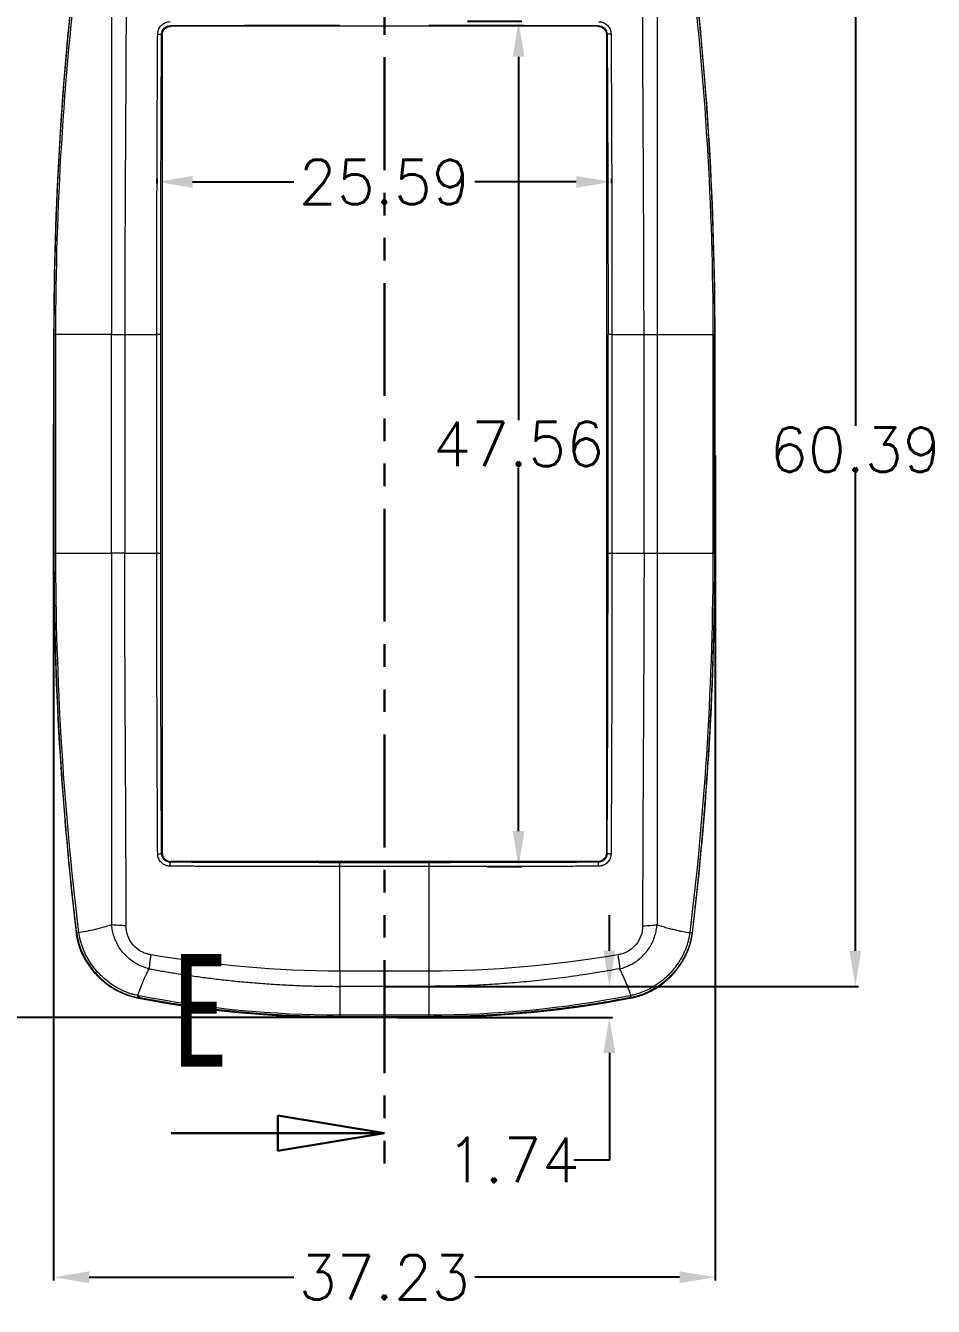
# Model space of a CAD drawing. Header units: inches. Extents: x 1127 to 2406, y 573 to 922.
# Drawn here: x 1576.2 to 1627.3, y 656.9 to 728.9 of the extents above; entities that cross this region are included whole.
import ezdxf

# ---------------------------------------------------------------- set-up
doc = ezdxf.new("R2010")
doc.units = ezdxf.units.IN
doc.linetypes.add('PHANTOM', pattern=[12.7, 6.35, -1.27, 1.27, -1.27, 1.27, -1.27])
doc.styles.add('SLDTEXTSTYLE0', font='TXT', dxfattribs={"width": 0.75})
doc.styles.get("Standard").update_dxf_attribs({"font": 'txt', "bigfont": 'gbcbig.shx'})
doc.dimstyles.new('2.5', dxfattribs={"dimtxt": 2.5, "dimasz": 2, "dimexe": 0.18, "dimexo": 0.0625, "dimgap": 0.09, "dimtad": 0, "dimtih": 1, "dimtoh": 1, "dimzin": 0, "dimdsep": 46, "dimtxsty": 'Standard', "dimcen": 2, "dimadec": 0, "dimazin": 0, "dimtfac": 1, "dimtofl": 0, "dimtmove": 0, "dimatfit": 3, "dimfxl": 1, "dimtolj": 1, "dimtzin": 0, "dimarcsym": 0})

# ---------------------------------------------------------------- blocks, each defined once
blk = doc.blocks.new('_CLOSED')
at = {"color": 0, "linetype": 'ByBlock', "lineweight": -2}
for p, q in [((-1, 0.166667), (0, 0)), ((-1, 0.166667), (-1, -0.166667)), ((0, 0), (-1, -0.166667)), ((0, 0), (-1, 0))]:
    blk.add_line(p, q, dxfattribs=at)
blk = doc.blocks.new('*D128')
at = {"color": 0, "lineweight": -2}
for p, q in [((1577.828, 706.472), (1577.828, 658.334)), ((1615.053, 704.743), (1615.053, 658.334)), ((1579.828, 658.514), (1591.35, 658.514)), ((1613.053, 658.514), (1601.53, 658.514))]:
    blk.add_line(p, q, dxfattribs=at)
at = {"color": 0}
for points in [[(1579.828, 658.847), (1579.828, 658.18), (1577.828, 658.514)], [(1613.053, 658.847), (1613.053, 658.18), (1615.053, 658.514)]]:
    blk.add_solid(points, dxfattribs=at)
at = {"layer": 'Defpoints', "color": 0}
for p in [(1577.828, 706.534), (1615.053, 704.805), (1615.053, 658.514)]:
    blk.add_point(p, dxfattribs=at)
at = {"color": 0, "insert": (1596.44, 658.514), "char_height": 2.5, "attachment_point": 5}
blk.add_mtext('\\A1;37.23', dxfattribs=at)
blk = doc.blocks.new('*D134')
at = {"color": 0, "lineweight": -2}
for p, q in [((1583.645, 720.066), (1583.645, 720.321)), ((1585.645, 720.141), (1591.35, 720.141)), ((1607.236, 720.141), (1601.53, 720.141)), ((1609.236, 720.066), (1609.236, 720.321))]:
    blk.add_line(p, q, dxfattribs=at)
at = {"color": 0}
for points in [[(1585.645, 720.475), (1585.645, 719.808), (1583.645, 720.141)], [(1607.236, 720.475), (1607.236, 719.808), (1609.236, 720.141)]]:
    blk.add_solid(points, dxfattribs=at)
at = {"layer": 'Defpoints', "color": 0}
for p in [(1583.645, 720.003), (1609.236, 720.141), (1609.236, 720.003)]:
    blk.add_point(p, dxfattribs=at)
at = {"color": 0, "insert": (1596.44, 720.141), "char_height": 2.5, "attachment_point": 5}
blk.add_mtext('\\A1;25.59', dxfattribs=at)
blk = doc.blocks.new('*D135')
at = {"color": 0, "lineweight": -2}
for p, q in [((1601.115, 729.18), (1604.173, 729.18)), ((1603.993, 727.18), (1603.993, 706.739)), ((1603.993, 683.618), (1603.993, 704.059)), ((1602.22, 681.618), (1604.173, 681.618))]:
    blk.add_line(p, q, dxfattribs=at)
at = {"color": 0}
for points in [[(1603.659, 727.18), (1604.326, 727.18), (1603.993, 729.18)], [(1603.659, 683.618), (1604.326, 683.618), (1603.993, 681.618)]]:
    blk.add_solid(points, dxfattribs=at)
at = {"layer": 'Defpoints', "color": 0}
for p in [(1601.052, 729.18), (1603.993, 729.18), (1602.158, 681.618)]:
    blk.add_point(p, dxfattribs=at)
at = {"color": 0, "insert": (1603.993, 705.399), "char_height": 2.5, "attachment_point": 5}
blk.add_mtext('\\A1;47.56', dxfattribs=at)
blk = doc.blocks.new('*D137')
at = {"color": 0, "lineweight": -2}
for p, q in [((1596.503, 735.265), (1623.127, 735.265)), ((1622.947, 733.265), (1622.947, 706.411)), ((1622.947, 676.878), (1622.947, 703.731)), ((1596.503, 674.878), (1623.127, 674.878))]:
    blk.add_line(p, q, dxfattribs=at)
at = {"color": 0}
for points in [[(1622.614, 733.265), (1623.28, 733.265), (1622.947, 735.265)], [(1622.614, 676.878), (1623.28, 676.878), (1622.947, 674.878)]]:
    blk.add_solid(points, dxfattribs=at)
at = {"layer": 'Defpoints', "color": 0}
for p in [(1596.44, 735.265), (1596.44, 674.878), (1622.947, 674.878)]:
    blk.add_point(p, dxfattribs=at)
at = {"color": 0, "insert": (1622.947, 705.071), "char_height": 2.5, "attachment_point": 5}
blk.add_mtext('\\A1;60.39', dxfattribs=at)
blk = doc.blocks.new('*D138')
at = {"color": 0, "lineweight": -2}
for p, q in [((1609.103, 676.878), (1609.103, 678.878)), ((1596.565, 674.878), (1609.283, 674.878)), ((1597.167, 673.135), (1609.283, 673.135)), ((1609.103, 671.135), (1609.103, 665.108)), ((1609.103, 665.108), (1607.103, 665.108))]:
    blk.add_line(p, q, dxfattribs=at)
at = {"color": 0}
for points in [[(1608.769, 676.878), (1609.436, 676.878), (1609.103, 674.878)], [(1608.769, 671.135), (1609.436, 671.135), (1609.103, 673.135)]]:
    blk.add_solid(points, dxfattribs=at)
at = {"layer": 'Defpoints', "color": 0}
for p in [(1596.503, 674.878), (1597.105, 673.135), (1609.103, 673.135)]:
    blk.add_point(p, dxfattribs=at)
at = {"color": 0, "insert": (1603.679, 665.108), "char_height": 2.5, "attachment_point": 5}
blk.add_mtext('\\A1;1.74', dxfattribs=at)
blk = doc.blocks.new('*D139')
at = {"color": 0, "lineweight": -2}
for p, q in [((1596.378, 744.04), (1561.952, 744.04)), ((1562.132, 742.04), (1562.132, 709.928)), ((1562.132, 675.135), (1562.132, 707.248)), ((1596.378, 673.135), (1561.952, 673.135))]:
    blk.add_line(p, q, dxfattribs=at)
at = {"color": 0}
for points in [[(1561.798, 742.04), (1562.465, 742.04), (1562.132, 744.04)], [(1561.798, 675.135), (1562.465, 675.135), (1562.132, 673.135)]]:
    blk.add_solid(points, dxfattribs=at)
at = {"layer": 'Defpoints', "color": 0}
for p in [(1562.132, 744.04), (1596.44, 744.04), (1596.44, 673.135)]:
    blk.add_point(p, dxfattribs=at)
at = {"color": 0, "insert": (1562.132, 708.588), "char_height": 2.5, "attachment_point": 5}
blk.add_mtext('\\A1;70.90', dxfattribs=at)

msp = doc.modelspace()

# ---------------------------------------------------------------- linework, layer by layer
at = {"color": 1, "linetype": 'PHANTOM', "lineweight": 30}
msp.add_line((1596.44, 752.55), (1596.44, 664.621), dxfattribs=at)
at = {"color": 7, "linetype": 'Continuous', "lineweight": 15}
for p, q in [((1584.44, 728.897), (1584.402, 728.935)), ((1608.441, 728.897), (1584.44, 728.897)), ((1608.441, 728.897), (1608.479, 728.935)), ((1583.94, 728.398), (1583.902, 728.436)), ((1583.94, 728.398), (1583.94, 682.399)), ((1608.979, 728.436), (1608.94, 728.398)), ((1608.94, 728.398), (1608.94, 682.399)), ((1577.828, 711.548), (1577.828, 699.248)), ((1577.828, 711.548), (1577.863, 711.548)), ((1577.863, 699.248), (1577.863, 711.548)), ((1577.951, 699.248), (1577.951, 711.548)), ((1581.078, 699.248), (1581.078, 711.548)), ((1581.827, 711.548), (1581.827, 699.248)), ((1583.632, 699.248), (1583.632, 711.548)), ((1583.852, 699.248), (1583.852, 711.548)), ((1609.029, 699.248), (1609.029, 711.548)), ((1609.249, 711.548), (1609.249, 699.248)), ((1611.054, 699.248), (1611.054, 711.548)), ((1611.803, 711.548), (1611.803, 699.248)), ((1614.93, 711.548), (1614.93, 699.248)), ((1615.018, 699.248), (1615.018, 711.548)), ((1615.018, 711.548), (1615.053, 711.548)), ((1615.053, 699.248), (1615.053, 711.548)), ((1577.863, 699.248), (1577.828, 699.248)), ((1611.054, 699.248), (1611.803, 699.248)), ((1611.803, 699.248), (1614.93, 699.248)), ((1615.053, 699.248), (1615.018, 699.248)), ((1583.94, 682.399), (1583.902, 682.361)), ((1584.44, 681.9), (1584.402, 681.862)), ((1608.441, 681.9), (1584.44, 681.9)), ((1598.94, 681.838), (1593.94, 681.838)), ((1608.479, 681.862), (1608.441, 681.9)), ((1608.94, 682.399), (1608.979, 682.361)), ((1598.94, 681.615), (1593.94, 681.615)), ((1598.94, 675.735), (1593.94, 675.735)), ((1598.942, 674.878), (1593.939, 674.878)), ((1598.941, 673.255), (1593.94, 673.255)), ((1593.94, 673.172), (1593.94, 673.135)), ((1593.94, 673.135), (1598.94, 673.135)), ((1598.94, 673.172), (1593.94, 673.172)), ((1598.94, 673.172), (1598.94, 673.135))]:
    msp.add_line(p, q, dxfattribs=at)
at = {"color": 7, "linetype": 'Continuous', "lineweight": 30}
msp.add_line((1584.44, 666.621), (1596.44, 666.621), dxfattribs=at)
at = {"color": 7, "linetype": 'Continuous', "lineweight": 15, "flags": 128}
for points in [[(1593.94, 675.735), (1593.94, 676.468), (1593.94, 677.202), (1593.94, 677.936), (1593.94, 678.671), (1593.94, 679.406), (1593.94, 680.142), (1593.94, 680.878), (1593.94, 681.615)], [(1598.94, 681.615), (1598.94, 680.878), (1598.94, 680.142), (1598.94, 679.406), (1598.94, 678.671), (1598.94, 677.936), (1598.94, 677.202), (1598.94, 676.468), (1598.94, 675.735)]]:
    msp.add_lwpolyline(points, dxfattribs=at)
at = {"color": 7, "linetype": 'Continuous', "lineweight": 15}
for centre, start, end in [((1583.734, 682.92), 264.89276, 286.75718), ((1609.147, 682.92), 253.24282, 275.10723)]:
    msp.add_arc(centre, 0.584, start, end, dxfattribs=at)
for points in [[(1579.109, 732.992), (1578.256, 725.878), (1577.828, 718.713), (1577.828, 711.548)], [(1615.053, 711.548), (1615.053, 718.713), (1614.625, 725.878), (1613.772, 732.992)], [(1584.402, 728.935), (1587.572, 728.95), (1590.756, 728.958), (1593.94, 728.958)], [(1598.94, 728.958), (1602.125, 728.958), (1605.309, 728.95), (1608.479, 728.935)], [(1583.852, 711.548), (1583.852, 717.189), (1583.869, 722.831), (1583.902, 728.436)], [(1608.979, 728.436), (1609.012, 722.831), (1609.029, 717.189), (1609.029, 711.548)], [(1577.863, 711.548), (1577.867, 711.548), (1577.899, 711.548), (1577.951, 711.548)], [(1581.078, 711.548), (1579.88, 711.548), (1578.822, 711.548), (1577.951, 711.548)], [(1581.827, 711.548), (1582.428, 711.548), (1583.03, 711.548), (1583.632, 711.548)], [(1609.249, 711.548), (1609.851, 711.548), (1610.453, 711.548), (1611.054, 711.548)], [(1611.803, 711.548), (1613.004, 711.548), (1614.058, 711.548), (1614.93, 711.548)], [(1614.93, 711.548), (1614.982, 711.548), (1615.014, 711.548), (1615.018, 711.548)], [(1577.828, 699.248), (1577.828, 692.112), (1578.252, 684.976), (1579.098, 677.891)], [(1577.951, 699.248), (1577.899, 699.248), (1577.867, 699.248), (1577.863, 699.248)], [(1577.951, 699.248), (1578.822, 699.248), (1579.88, 699.248), (1581.078, 699.248)], [(1581.827, 699.248), (1582.428, 699.248), (1583.03, 699.248), (1583.632, 699.248)], [(1583.902, 682.361), (1583.869, 687.966), (1583.852, 693.607), (1583.852, 699.248)], [(1609.249, 699.248), (1609.851, 699.248), (1610.453, 699.248), (1611.054, 699.248)], [(1613.783, 677.891), (1614.629, 684.976), (1615.053, 692.112), (1615.053, 699.248)], [(1614.93, 699.248), (1614.983, 699.248), (1615.014, 699.248), (1615.018, 699.248)], [(1593.94, 681.838), (1590.756, 681.838), (1587.572, 681.846), (1584.402, 681.862)], [(1608.479, 681.862), (1605.309, 681.846), (1602.125, 681.838), (1598.94, 681.838)], [(1579.125, 677.898), (1579.126, 677.89), (1579.126, 677.883), (1579.127, 677.876)], [(1579.248, 677.895), (1579.178, 677.885), (1579.133, 677.877), (1579.127, 677.876)], [(1579.248, 677.895), (1579.248, 677.901), (1579.247, 677.906), (1579.246, 677.911)], [(1579.409, 677.92), (1579.355, 677.911), (1579.302, 677.903), (1579.248, 677.895)], [(1613.472, 677.92), (1613.526, 677.913), (1613.58, 677.905), (1613.633, 677.898)], [(1613.635, 677.911), (1613.634, 677.906), (1613.634, 677.902), (1613.633, 677.898)], [(1613.754, 677.879), (1613.748, 677.881), (1613.704, 677.888), (1613.633, 677.898)], [(1613.635, 677.911), (1613.706, 677.902), (1613.751, 677.898), (1613.756, 677.898)], [(1613.756, 677.898), (1613.756, 677.891), (1613.755, 677.885), (1613.754, 677.879)], [(1593.94, 675.735), (1590.372, 675.738), (1586.804, 676.057), (1583.296, 676.657)], [(1609.581, 676.657), (1606.075, 676.056), (1602.508, 675.738), (1598.94, 675.735)], [(1593.94, 675.735), (1593.94, 675.41), (1593.94, 675.103), (1593.939, 674.878)], [(1593.939, 674.878), (1593.94, 674.28), (1593.94, 673.737), (1593.94, 673.255)], [(1598.942, 674.878), (1598.941, 674.28), (1598.941, 673.737), (1598.941, 673.255)], [(1582.514, 674.231), (1586.276, 673.503), (1590.108, 673.135), (1593.94, 673.135)], [(1582.564, 674.362), (1582.554, 674.299), (1582.549, 674.259), (1582.55, 674.254)], [(1582.55, 674.254), (1582.57, 674.25), (1582.59, 674.246), (1582.61, 674.243)], [(1582.624, 674.351), (1582.604, 674.355), (1582.584, 674.358), (1582.564, 674.362)], [(1582.624, 674.351), (1582.614, 674.288), (1582.609, 674.249), (1582.611, 674.243)], [(1593.94, 673.255), (1590.144, 673.255), (1586.347, 673.621), (1582.624, 674.351)], [(1598.94, 673.135), (1602.773, 673.135), (1606.605, 673.503), (1610.367, 674.231)], [(1610.262, 674.352), (1606.537, 673.621), (1602.739, 673.255), (1598.941, 673.255)], [(1610.262, 674.352), (1610.28, 674.356), (1610.299, 674.359), (1610.317, 674.362)], [(1610.262, 674.352), (1610.27, 674.289), (1610.273, 674.249), (1610.271, 674.243)], [(1610.331, 674.254), (1610.311, 674.25), (1610.291, 674.246), (1610.271, 674.243)], [(1610.331, 674.254), (1610.333, 674.259), (1610.327, 674.299), (1610.317, 674.362)], [(1593.94, 673.255), (1593.94, 673.206), (1593.94, 673.177), (1593.94, 673.172)], [(1598.941, 673.255), (1598.941, 673.207), (1598.941, 673.177), (1598.94, 673.172)]]:
    msp.add_open_spline(points, degree=3, dxfattribs=at)
for points, knots in [([(1577.951, 711.548), (1577.951, 715.128), (1578.061, 718.707), (1578.497, 725.851), (1578.823, 729.415), (1579.256, 732.967)], [0, 0, 0, 0, 0.5, 0.5, 1, 1, 1, 1]), ([(1613.625, 732.967), (1614.058, 729.415), (1614.384, 725.851), (1614.82, 718.707), (1614.93, 715.128), (1614.93, 711.548)], [0, 0, 0, 0, 0.5, 0.5, 1, 1, 1, 1]), ([(1581.092, 729.495), (1581.091, 726.52), (1581.088, 723.534), (1581.082, 717.549), (1581.078, 714.549), (1581.078, 711.548)], [0, 0, 0, 0, 0.5, 0.5, 1, 1, 1, 1]), ([(1581.902, 729.536), (1581.901, 729.158), (1581.899, 728.36), (1581.893, 727.101), (1581.887, 725.713), (1581.876, 723.845), (1581.863, 721.42), (1581.847, 718.605), (1581.836, 715.919), (1581.829, 713.608), (1581.827, 712.193), (1581.827, 711.548)], [0, 0, 0, 0, 0.063321, 0.1336, 0.210839, 0.295374, 0.44554, 0.615482, 0.764538, 0.892711, 1, 1, 1, 1]), ([(1611.054, 711.548), (1611.054, 711.964), (1611.053, 712.852), (1611.05, 714.267), (1611.045, 715.849), (1611.038, 717.598), (1611.029, 719.513), (1611.017, 721.737), (1611.004, 724.064), (1610.992, 726.287), (1610.984, 728.061), (1610.98, 729.094), (1610.979, 729.536)], [0, 0, 0, 0, 0.069208, 0.147693, 0.235458, 0.332509, 0.438844, 0.554462, 0.703175, 0.827006, 0.925946, 1, 1, 1, 1]), ([(1611.789, 729.495), (1611.789, 729.085), (1611.789, 728.239), (1611.79, 726.929), (1611.791, 725.538), (1611.793, 724.068), (1611.794, 722.517), (1611.796, 720.885), (1611.797, 719.173), (1611.799, 717.381), (1611.801, 715.508), (1611.802, 713.555), (1611.802, 712.226), (1611.803, 711.548)], [0, 0, 0, 0, 0.068832, 0.142084, 0.219754, 0.301839, 0.388338, 0.479248, 0.57457, 0.674304, 0.778451, 0.887015, 1, 1, 1, 1]), ([(1583.682, 728.458), (1583.683, 728.481), (1583.684, 728.528), (1583.695, 728.596), (1583.713, 728.663), (1583.745, 728.75), (1583.801, 728.852), (1583.89, 728.958), (1583.997, 729.045), (1584.118, 729.108), (1584.248, 729.15), (1584.338, 729.155), (1584.383, 729.158)], [0, 0, 0, 0, 0.0637507, 0.1268946, 0.1900743, 0.2539312, 0.3794906, 0.505061, 0.6293232, 0.7537527, 0.8768791, 1, 1, 1, 1]), ([(1583.902, 728.436), (1583.903, 728.566), (1583.957, 728.695), (1584.143, 728.88), (1584.272, 728.934), (1584.402, 728.935)], [0, 0, 0, 0, 0.5, 0.5, 1, 1, 1, 1]), ([(1583.94, 728.398), (1583.941, 728.422), (1583.943, 728.471), (1583.957, 728.541), (1583.993, 728.641), (1584.064, 728.734), (1584.154, 728.812), (1584.235, 728.86), (1584.331, 728.892), (1584.403, 728.895), (1584.44, 728.897)], [0, 0, 0, 0, 0.09475, 0.184737, 0.271795, 0.499658, 0.617645, 0.728423, 0.858365, 1, 1, 1, 1]), ([(1608.441, 728.897), (1608.466, 728.896), (1608.514, 728.894), (1608.584, 728.88), (1608.685, 728.844), (1608.777, 728.774), (1608.856, 728.684), (1608.904, 728.602), (1608.935, 728.506), (1608.939, 728.435), (1608.94, 728.398)], [0, 0, 0, 0, 0.0947501, 0.1847365, 0.2717947, 0.4996577, 0.6176453, 0.7284228, 0.858365, 1, 1, 1, 1]), ([(1608.479, 728.935), (1608.609, 728.934), (1608.738, 728.88), (1608.923, 728.695), (1608.978, 728.566), (1608.979, 728.436)], [0, 0, 0, 0, 0.5, 0.5, 1, 1, 1, 1]), ([(1608.498, 729.158), (1608.521, 729.157), (1608.567, 729.155), (1608.635, 729.145), (1608.701, 729.128), (1608.787, 729.096), (1608.889, 729.042), (1608.995, 728.954), (1609.083, 728.848), (1609.148, 728.727), (1609.191, 728.595), (1609.196, 728.504), (1609.199, 728.458)], [0, 0, 0, 0, 0.063016, 0.125461, 0.187954, 0.25111, 0.3758, 0.500422, 0.624995, 0.749774, 0.875016, 1, 1, 1, 1]), ([(1583.632, 711.548), (1583.632, 711.951), (1583.632, 712.758), (1583.633, 713.967), (1583.634, 715.176), (1583.636, 716.386), (1583.638, 717.595), (1583.641, 718.804), (1583.645, 720.012), (1583.648, 721.221), (1583.653, 722.429), (1583.658, 723.636), (1583.663, 724.843), (1583.669, 726.049), (1583.675, 727.254), (1583.68, 728.057), (1583.682, 728.458)], [0, 0, 0, 0, 0.071358, 0.142727, 0.214106, 0.285496, 0.356897, 0.428309, 0.499732, 0.571166, 0.64261, 0.714066, 0.785533, 0.857011, 0.9285, 1, 1, 1, 1]), ([(1583.682, 728.458), (1583.73, 728.459), (1583.79, 728.457), (1583.876, 728.448), (1583.9, 728.441), (1583.902, 728.436)], [0, 0, 0, 0, 0.5, 0.5, 1, 1, 1, 1]), ([(1609.199, 728.458), (1609.151, 728.459), (1609.092, 728.457), (1609.005, 728.448), (1608.981, 728.441), (1608.979, 728.436)], [0, 0, 0, 0, 0.5, 0.5, 1, 1, 1, 1]), ([(1609.199, 728.458), (1609.201, 728.057), (1609.206, 727.254), (1609.212, 726.048), (1609.218, 724.842), (1609.223, 723.635), (1609.228, 722.427), (1609.233, 721.219), (1609.236, 720.01), (1609.24, 718.801), (1609.243, 717.592), (1609.245, 716.383), (1609.247, 715.174), (1609.248, 713.965), (1609.249, 712.757), (1609.249, 711.951), (1609.249, 711.548)], [0, 0, 0, 0, 0.071506, 0.143009, 0.214507, 0.285997, 0.357479, 0.428948, 0.500403, 0.571842, 0.643262, 0.714661, 0.786036, 0.857386, 0.928708, 1, 1, 1, 1]), ([(1577.863, 711.548), (1577.863, 711.898), (1577.864, 712.618), (1577.874, 713.726), (1577.892, 714.891), (1577.918, 716.113), (1577.955, 717.392), (1577.997, 718.58), (1578.04, 719.593), (1578.08, 720.451), (1578.124, 721.313), (1578.178, 722.272), (1578.243, 723.316), (1578.316, 724.398), (1578.394, 725.428), (1578.444, 726.09), (1578.471, 726.395), (1578.471, 726.404)], [0, 0, 0, 0, 0.070626, 0.14511, 0.223452, 0.305653, 0.391712, 0.481631, 0.545469, 0.596162, 0.654938, 0.719514, 0.78989, 0.866066, 0.938254, 0.998271, 1, 1, 1, 1]), ([(1614.409, 726.404), (1614.414, 726.345), (1614.44, 726.039), (1614.489, 725.416), (1614.555, 724.527), (1614.62, 723.582), (1614.678, 722.674), (1614.728, 721.831), (1614.77, 721.054), (1614.806, 720.342), (1614.843, 719.556), (1614.883, 718.596), (1614.935, 717.142), (1614.982, 715.367), (1615.013, 713.403), (1615.017, 712.148), (1615.018, 711.548)], [0, 0, 0, 0, 0.011856, 0.061925, 0.126062, 0.191733, 0.252955, 0.30973, 0.362056, 0.409934, 0.453364, 0.520872, 0.603682, 0.746907, 0.879013, 1, 1, 1, 1]), ([(1581.078, 711.548), (1581.184, 711.548), (1581.303, 711.548), (1581.558, 711.548), (1581.692, 711.548), (1581.827, 711.548)], [0, 0, 0, 0, 0.5, 0.5, 1, 1, 1, 1]), ([(1583.852, 711.548), (1583.85, 711.548), (1583.824, 711.548), (1583.742, 711.548), (1583.686, 711.548), (1583.632, 711.548)], [0, 0, 0, 0, 0.5, 0.5, 1, 1, 1, 1]), ([(1609.249, 711.548), (1609.195, 711.548), (1609.139, 711.548), (1609.057, 711.548), (1609.031, 711.548), (1609.029, 711.548)], [0, 0, 0, 0, 0.5, 0.5, 1, 1, 1, 1]), ([(1611.054, 711.548), (1611.189, 711.548), (1611.323, 711.548), (1611.578, 711.548), (1611.697, 711.548), (1611.803, 711.548)], [0, 0, 0, 0, 0.5, 0.5, 1, 1, 1, 1]), ([(1578.464, 684.488), (1578.46, 684.534), (1578.436, 684.825), (1578.388, 685.433), (1578.322, 686.322), (1578.257, 687.267), (1578.199, 688.175), (1578.15, 689.017), (1578.108, 689.793), (1578.072, 690.502), (1578.036, 691.285), (1577.996, 692.24), (1577.945, 693.687), (1577.899, 695.452), (1577.868, 697.405), (1577.864, 698.652), (1577.863, 699.248)], [0, 0, 0, 0, 0.0092057, 0.0593561, 0.1238971, 0.1900399, 0.2516556, 0.3087443, 0.3613059, 0.4093405, 0.4528481, 0.5204577, 0.6034018, 0.7468062, 0.8790054, 1, 1, 1, 1]), ([(1579.246, 677.911), (1578.817, 681.45), (1578.492, 685.001), (1578.06, 692.117), (1577.951, 695.683), (1577.951, 699.248)], [0, 0, 0, 0, 0.5, 0.5, 1, 1, 1, 1]), ([(1581.078, 699.248), (1581.078, 695.749), (1581.083, 692.251), (1581.09, 685.276), (1581.093, 681.799), (1581.092, 678.34)], [0, 0, 0, 0, 0.5, 0.5, 1, 1, 1, 1]), ([(1581.827, 699.248), (1581.692, 699.248), (1581.558, 699.248), (1581.303, 699.248), (1581.184, 699.248), (1581.078, 699.248)], [0, 0, 0, 0, 0.5, 0.5, 1, 1, 1, 1]), ([(1581.906, 678.288), (1581.906, 678.639), (1581.906, 679.373), (1581.904, 680.524), (1581.901, 681.774), (1581.895, 683.344), (1581.882, 685.873), (1581.865, 688.932), (1581.848, 692.165), (1581.836, 694.795), (1581.829, 697.123), (1581.828, 698.574), (1581.827, 699.248)], [0, 0, 0, 0, 0.050515, 0.105722, 0.165621, 0.230212, 0.331105, 0.528261, 0.667885, 0.793047, 0.903751, 1, 1, 1, 1]), ([(1583.682, 682.338), (1583.68, 682.74), (1583.675, 683.543), (1583.669, 684.748), (1583.663, 685.954), (1583.658, 687.161), (1583.653, 688.368), (1583.648, 689.576), (1583.645, 690.784), (1583.641, 691.993), (1583.638, 693.202), (1583.636, 694.411), (1583.634, 695.62), (1583.633, 696.83), (1583.632, 698.039), (1583.632, 698.845), (1583.632, 699.248)], [0, 0, 0, 0, 0.0715, 0.142989, 0.214467, 0.285934, 0.35739, 0.428835, 0.500268, 0.571691, 0.643103, 0.714504, 0.785894, 0.857273, 0.928642, 1, 1, 1, 1]), ([(1583.632, 699.248), (1583.686, 699.248), (1583.742, 699.248), (1583.824, 699.248), (1583.85, 699.248), (1583.852, 699.248)], [0, 0, 0, 0, 0.5, 0.5, 1, 1, 1, 1]), ([(1608.979, 682.361), (1608.981, 682.762), (1608.986, 683.563), (1608.992, 684.767), (1608.998, 685.97), (1609.003, 687.175), (1609.008, 688.38), (1609.012, 689.585), (1609.016, 690.791), (1609.019, 691.998), (1609.022, 693.205), (1609.025, 694.412), (1609.026, 695.621), (1609.028, 696.829), (1609.028, 698.039), (1609.029, 698.845), (1609.029, 699.248)], [0, 0, 0, 0, 0.071488, 0.142949, 0.214387, 0.285806, 0.357211, 0.428607, 0.499999, 0.57139, 0.642786, 0.714192, 0.785612, 0.85705, 0.928511, 1, 1, 1, 1]), ([(1609.029, 699.248), (1609.031, 699.248), (1609.057, 699.248), (1609.139, 699.248), (1609.195, 699.248), (1609.249, 699.248)], [0, 0, 0, 0, 0.5, 0.5, 1, 1, 1, 1]), ([(1609.249, 699.248), (1609.249, 698.845), (1609.249, 698.039), (1609.248, 696.83), (1609.247, 695.62), (1609.245, 694.411), (1609.243, 693.202), (1609.24, 691.993), (1609.236, 690.784), (1609.233, 689.576), (1609.228, 688.368), (1609.223, 687.161), (1609.218, 685.954), (1609.212, 684.748), (1609.206, 683.543), (1609.201, 682.74), (1609.199, 682.338)], [0, 0, 0, 0, 0.071358, 0.142727, 0.214106, 0.285496, 0.356897, 0.428309, 0.499732, 0.571165, 0.64261, 0.714066, 0.785533, 0.857011, 0.9285, 1, 1, 1, 1]), ([(1611.054, 699.248), (1611.054, 698.878), (1611.053, 698.105), (1611.051, 696.899), (1611.047, 695.596), (1611.042, 694.199), (1611.035, 692.706), (1611.028, 691.118), (1611.014, 688.629), (1611, 685.999), (1610.985, 683.316), (1610.979, 681.477), (1610.975, 679.819), (1610.975, 678.779), (1610.975, 678.29)], [0, 0, 0, 0, 0.052844, 0.11024, 0.172187, 0.238686, 0.309738, 0.385344, 0.465504, 0.665448, 0.761707, 0.850171, 0.929602, 1, 1, 1, 1]), ([(1611.803, 699.248), (1611.803, 698.846), (1611.802, 698.053), (1611.802, 696.877), (1611.801, 695.732), (1611.8, 694.617), (1611.799, 693.532), (1611.798, 692.477), (1611.797, 691.453), (1611.796, 690.458), (1611.795, 688.935), (1611.793, 686.947), (1611.79, 684.536), (1611.789, 682.313), (1611.788, 680.266), (1611.789, 678.965), (1611.789, 678.346)], [0, 0, 0, 0, 0.057477, 0.113523, 0.168139, 0.221327, 0.273088, 0.323421, 0.372327, 0.419807, 0.46586, 0.590668, 0.705048, 0.812176, 0.910498, 1, 1, 1, 1]), ([(1614.93, 699.248), (1614.93, 695.682), (1614.821, 692.117), (1614.389, 685), (1614.064, 681.449), (1613.635, 677.911)], [0, 0, 0, 0, 0.5, 0.5, 1, 1, 1, 1]), ([(1615.018, 699.248), (1615.017, 698.799), (1615.016, 697.869), (1614.999, 696.427), (1614.969, 694.89), (1614.923, 693.259), (1614.849, 691.304), (1614.725, 688.785), (1614.583, 686.623), (1614.466, 685.085), (1614.431, 684.653), (1614.414, 684.441)], [0, 0, 0, 0, 0.090908, 0.188206, 0.291896, 0.401977, 0.518451, 0.687769, 0.912249, 0.956942, 1, 1, 1, 1]), ([(1584.383, 681.639), (1584.361, 681.64), (1584.316, 681.641), (1584.249, 681.652), (1584.183, 681.668), (1584.098, 681.699), (1583.997, 681.752), (1583.89, 681.839), (1583.801, 681.945), (1583.734, 682.067), (1583.691, 682.2), (1583.685, 682.292), (1583.682, 682.338)], [0, 0, 0, 0, 0.061872, 0.123188, 0.184533, 0.246494, 0.370836, 0.49517, 0.620677, 0.746329, 0.873181, 1, 1, 1, 1]), ([(1584.402, 681.862), (1584.272, 681.863), (1584.143, 681.917), (1583.957, 682.102), (1583.903, 682.231), (1583.902, 682.361)], [0, 0, 0, 0, 0.5, 0.5, 1, 1, 1, 1]), ([(1583.94, 682.399), (1583.941, 682.375), (1583.943, 682.328), (1583.959, 682.258), (1583.984, 682.191), (1584.018, 682.128), (1584.061, 682.071), (1584.112, 682.02), (1584.169, 681.978), (1584.232, 681.943), (1584.299, 681.918), (1584.368, 681.903), (1584.416, 681.901), (1584.44, 681.9)], [0, 0, 0, 0, 0.090971, 0.181905, 0.27281, 0.363694, 0.454566, 0.545434, 0.636306, 0.72719, 0.818095, 0.909029, 1, 1, 1, 1]), ([(1584.383, 681.639), (1584.383, 681.687), (1584.384, 681.747), (1584.392, 681.836), (1584.398, 681.86), (1584.402, 681.862)], [0, 0, 0, 0, 0.5, 0.5, 1, 1, 1, 1]), ([(1593.94, 681.615), (1593.94, 681.663), (1593.94, 681.723), (1593.94, 681.812), (1593.94, 681.836), (1593.94, 681.838)], [0, 0, 0, 0, 0.5, 0.5, 1, 1, 1, 1]), ([(1598.94, 681.838), (1598.94, 681.836), (1598.94, 681.812), (1598.94, 681.723), (1598.94, 681.663), (1598.94, 681.615)], [0, 0, 0, 0, 0.5, 0.5, 1, 1, 1, 1]), ([(1608.94, 682.399), (1608.94, 682.374), (1608.938, 682.326), (1608.924, 682.256), (1608.888, 682.156), (1608.817, 682.063), (1608.727, 681.985), (1608.646, 681.936), (1608.55, 681.905), (1608.478, 681.902), (1608.441, 681.9)], [0, 0, 0, 0, 0.09475, 0.184737, 0.271795, 0.499658, 0.617645, 0.728423, 0.858365, 1, 1, 1, 1]), ([(1608.979, 682.361), (1608.978, 682.231), (1608.924, 682.102), (1608.738, 681.917), (1608.609, 681.863), (1608.479, 681.862)], [0, 0, 0, 0, 0.5, 0.5, 1, 1, 1, 1]), ([(1608.498, 681.639), (1608.498, 681.687), (1608.497, 681.747), (1608.489, 681.836), (1608.483, 681.86), (1608.479, 681.862)], [0, 0, 0, 0, 0.5, 0.5, 1, 1, 1, 1]), ([(1609.199, 682.338), (1609.198, 682.315), (1609.197, 682.269), (1609.185, 682.2), (1609.168, 682.133), (1609.136, 682.047), (1609.08, 681.945), (1608.991, 681.839), (1608.884, 681.752), (1608.763, 681.688), (1608.633, 681.647), (1608.543, 681.642), (1608.498, 681.639)], [0, 0, 0, 0, 0.063771, 0.126929, 0.190115, 0.25397, 0.379521, 0.505117, 0.629356, 0.753791, 0.876914, 1, 1, 1, 1]), ([(1593.94, 681.615), (1593.621, 681.615), (1592.981, 681.615), (1592.023, 681.616), (1591.065, 681.617), (1590.108, 681.619), (1589.151, 681.621), (1588.195, 681.624), (1587.241, 681.627), (1586.287, 681.63), (1585.334, 681.634), (1584.7, 681.637), (1584.383, 681.639)], [0, 0, 0, 0, 0.1002049, 0.2003642, 0.3004779, 0.400546, 0.5005686, 0.6005457, 0.7004774, 0.8003636, 0.9002045, 1, 1, 1, 1]), ([(1608.498, 681.639), (1608.181, 681.637), (1607.547, 681.634), (1606.594, 681.63), (1605.64, 681.627), (1604.686, 681.624), (1603.73, 681.621), (1602.773, 681.619), (1601.816, 681.617), (1600.858, 681.616), (1599.9, 681.615), (1599.26, 681.615), (1598.94, 681.615)], [0, 0, 0, 0, 0.0997954, 0.1996362, 0.2995224, 0.399454, 0.4994311, 0.5994537, 0.6995218, 0.7996356, 0.899795, 1, 1, 1, 1]), ([(1581.092, 678.34), (1580.982, 678.305), (1580.742, 678.228), (1580.351, 678.125), (1579.897, 678.014), (1579.58, 677.953), (1579.409, 677.92)], [0, 0, 0, 0, 0.19029, 0.415024, 0.683792, 1, 1, 1, 1]), ([(1581.906, 678.288), (1581.758, 678.291), (1581.61, 678.297), (1581.333, 678.315), (1581.204, 678.326), (1581.092, 678.34)], [0, 0, 0, 0, 0.5, 0.5, 1, 1, 1, 1]), ([(1583.197, 675.87), (1583.182, 675.874), (1583.153, 675.881), (1583.093, 675.897), (1582.982, 675.931), (1582.721, 676.024), (1582.37, 676.203), (1581.996, 676.485), (1581.713, 676.78), (1581.495, 677.087), (1581.336, 677.384), (1581.217, 677.693), (1581.133, 678.008), (1581.106, 678.228), (1581.092, 678.34)], [0, 0, 0, 0, 0.013636, 0.025763, 0.053611, 0.113704, 0.265027, 0.392654, 0.517049, 0.616597, 0.718345, 0.807935, 0.902296, 1, 1, 1, 1]), ([(1583.296, 676.657), (1583.292, 676.658), (1583.283, 676.659), (1583.268, 676.662), (1583.262, 676.663), (1583.244, 676.666), (1583.234, 676.669), (1583.198, 676.676), (1583.174, 676.682), (1583.103, 676.7), (1583.056, 676.713), (1582.918, 676.761), (1582.829, 676.801), (1582.572, 676.942), (1582.418, 677.067), (1582.165, 677.364), (1582.067, 677.536), (1581.937, 677.901), (1581.905, 678.096), (1581.906, 678.288)], [0, 0, 0, 0, 0.007813, 0.007813, 0.015625, 0.015625, 0.03125, 0.03125, 0.0625, 0.0625, 0.125, 0.125, 0.25, 0.25, 0.5, 0.5, 0.75, 0.75, 1, 1, 1, 1]), ([(1610.975, 678.29), (1610.976, 678.097), (1610.944, 677.902), (1610.814, 677.535), (1610.715, 677.363), (1610.461, 677.066), (1610.306, 676.94), (1610.049, 676.799), (1609.959, 676.759), (1609.82, 676.712), (1609.773, 676.698), (1609.701, 676.68), (1609.677, 676.675), (1609.642, 676.667), (1609.632, 676.665), (1609.613, 676.662), (1609.606, 676.661), (1609.59, 676.658), (1609.583, 676.657), (1609.583, 676.657)], [0, 0, 0, 0, 0.25, 0.25, 0.5, 0.5, 0.75, 0.75, 0.875, 0.875, 0.9375, 0.9375, 0.96875, 0.96875, 0.984375, 0.984375, 0.992187, 0.992187, 1, 1, 1, 1]), ([(1609.684, 675.869), (1609.706, 675.875), (1609.777, 675.894), (1609.905, 675.932), (1610.09, 676), (1610.304, 676.098), (1610.551, 676.239), (1610.799, 676.418), (1611.038, 676.639), (1611.247, 676.885), (1611.424, 677.153), (1611.567, 677.437), (1611.676, 677.733), (1611.753, 678.036), (1611.777, 678.243), (1611.789, 678.346)], [0, 0, 0, 0, 0.0200638, 0.0633997, 0.1147393, 0.1903183, 0.2659538, 0.3600981, 0.4535496, 0.5463188, 0.6383973, 0.7298457, 0.8206136, 0.9105729, 1, 1, 1, 1]), ([(1610.975, 678.29), (1611.123, 678.294), (1611.271, 678.3), (1611.548, 678.319), (1611.677, 678.331), (1611.789, 678.346)], [0, 0, 0, 0, 0.5, 0.5, 1, 1, 1, 1]), ([(1611.789, 678.346), (1611.88, 678.316), (1612.065, 678.258), (1612.343, 678.178), (1612.623, 678.104), (1612.905, 678.037), (1613.19, 677.974), (1613.377, 677.938), (1613.472, 677.92)], [0, 0, 0, 0, 0.157833, 0.319033, 0.483721, 0.652021, 0.824068, 1, 1, 1, 1]), ([(1579.098, 677.891), (1579.101, 677.892), (1579.11, 677.895), (1579.119, 677.897), (1579.125, 677.898)], [0, 0, 0, 0, 0.340497, 1, 1, 1, 1]), ([(1582.514, 674.231), (1582.454, 674.243), (1582.333, 674.268), (1582.155, 674.317), (1581.98, 674.373), (1581.808, 674.437), (1581.638, 674.509), (1581.472, 674.588), (1581.31, 674.674), (1581.152, 674.767), (1580.997, 674.867), (1580.847, 674.973), (1580.701, 675.085), (1580.56, 675.203), (1580.424, 675.327), (1580.293, 675.457), (1580.168, 675.591), (1580.047, 675.731), (1579.933, 675.875), (1579.825, 676.024), (1579.723, 676.177), (1579.628, 676.334), (1579.539, 676.495), (1579.457, 676.66), (1579.382, 676.828), (1579.315, 676.999), (1579.255, 677.172), (1579.203, 677.349), (1579.16, 677.527), (1579.123, 677.708), (1579.107, 677.83), (1579.098, 677.891)], [0, 0, 0, 0, 0.034636, 0.069194, 0.103696, 0.138162, 0.172609, 0.207047, 0.241486, 0.275933, 0.31039, 0.344861, 0.379345, 0.413839, 0.448343, 0.482851, 0.517361, 0.551867, 0.586367, 0.620855, 0.655331, 0.689792, 0.724237, 0.75867, 0.793093, 0.827513, 0.861939, 0.896384, 0.930862, 0.965393, 1, 1, 1, 1]), ([(1579.246, 677.911), (1579.233, 677.91), (1579.206, 677.907), (1579.173, 677.903), (1579.148, 677.901), (1579.131, 677.899), (1579.127, 677.898), (1579.125, 677.898)], [0, 0, 0, 0, 0.194707, 0.393778, 0.595557, 0.798247, 1, 1, 1, 1]), ([(1579.127, 677.876), (1579.187, 677.435), (1579.323, 677.006), (1579.716, 676.215), (1579.972, 675.851), (1580.576, 675.21), (1580.925, 674.934), (1581.693, 674.497), (1582.115, 674.337), (1582.55, 674.254)], [0, 0, 0, 0, 0.25, 0.25, 0.5, 0.5, 0.75, 0.75, 1, 1, 1, 1]), ([(1582.564, 674.362), (1582.514, 674.373), (1582.402, 674.397), (1582.218, 674.448), (1582.001, 674.519), (1581.753, 674.618), (1581.427, 674.776), (1581.052, 675.006), (1580.66, 675.315), (1580.317, 675.653), (1580.023, 676.011), (1579.776, 676.383), (1579.577, 676.762), (1579.424, 677.143), (1579.311, 677.52), (1579.269, 677.772), (1579.248, 677.895)], [0, 0, 0, 0, 0.029806, 0.066872, 0.111267, 0.162964, 0.221995, 0.322074, 0.418798, 0.512128, 0.602031, 0.688504, 0.771547, 0.851126, 0.927244, 1, 1, 1, 1]), ([(1613.633, 677.898), (1613.623, 677.834), (1613.603, 677.704), (1613.561, 677.509), (1613.507, 677.312), (1613.442, 677.112), (1613.364, 676.912), (1613.274, 676.71), (1613.17, 676.509), (1613.054, 676.31), (1612.924, 676.112), (1612.78, 675.917), (1612.622, 675.727), (1612.451, 675.541), (1612.265, 675.363), (1612.065, 675.192), (1611.85, 675.03), (1611.622, 674.879), (1611.322, 674.707), (1610.975, 674.55), (1610.616, 674.43), (1610.405, 674.382), (1610.317, 674.362)], [0, 0, 0, 0, 0.037685, 0.076367, 0.116061, 0.156784, 0.198547, 0.241355, 0.285205, 0.33008, 0.375983, 0.422922, 0.470885, 0.519886, 0.569907, 0.620944, 0.673009, 0.726073, 0.780153, 0.874025, 0.947284, 1, 1, 1, 1]), ([(1613.754, 677.879), (1613.744, 677.815), (1613.725, 677.682), (1613.681, 677.48), (1613.624, 677.269), (1613.552, 677.05), (1613.463, 676.824), (1613.356, 676.594), (1613.229, 676.359), (1613.082, 676.122), (1612.913, 675.885), (1612.72, 675.65), (1612.413, 675.323), (1611.992, 674.967), (1611.493, 674.66), (1611.064, 674.463), (1610.694, 674.334), (1610.449, 674.28), (1610.331, 674.254)], [0, 0, 0, 0, 0.036752, 0.075703, 0.116874, 0.160285, 0.205959, 0.253918, 0.304176, 0.356746, 0.411628, 0.468817, 0.528295, 0.664961, 0.77929, 0.858262, 0.931786, 1, 1, 1, 1]), ([(1610.367, 674.231), (1610.427, 674.243), (1610.548, 674.268), (1610.726, 674.317), (1610.901, 674.373), (1611.073, 674.437), (1611.243, 674.509), (1611.409, 674.588), (1611.571, 674.674), (1611.729, 674.767), (1611.884, 674.867), (1612.034, 674.973), (1612.18, 675.085), (1612.321, 675.203), (1612.457, 675.327), (1612.588, 675.457), (1612.713, 675.591), (1612.833, 675.731), (1612.948, 675.875), (1613.056, 676.024), (1613.158, 676.177), (1613.253, 676.334), (1613.342, 676.495), (1613.424, 676.66), (1613.499, 676.828), (1613.566, 676.999), (1613.626, 677.172), (1613.678, 677.349), (1613.721, 677.527), (1613.758, 677.708), (1613.774, 677.83), (1613.783, 677.891)], [0, 0, 0, 0, 0.0346361, 0.0691937, 0.103696, 0.1381625, 0.1726087, 0.2070468, 0.241486, 0.2759326, 0.3103904, 0.3448611, 0.3793446, 0.4138394, 0.4483428, 0.4828512, 0.5173607, 0.5518672, 0.5863666, 0.6208554, 0.6553309, 0.6897916, 0.7242373, 0.7586699, 0.7930931, 0.8275133, 0.8619394, 0.8963837, 0.9308617, 0.9653928, 1, 1, 1, 1]), ([(1613.756, 677.898), (1613.762, 677.897), (1613.771, 677.895), (1613.78, 677.892), (1613.783, 677.891)], [0, 0, 0, 0, 0.659443, 1, 1, 1, 1]), ([(1583.296, 676.657), (1583.292, 676.631), (1583.28, 676.558), (1583.264, 676.451), (1583.247, 676.336), (1583.23, 676.2), (1583.212, 676.038), (1583.202, 675.926), (1583.197, 675.87)], [0, 0, 0, 0, 0.090323, 0.250349, 0.372763, 0.500919, 0.751602, 1, 1, 1, 1]), ([(1609.591, 676.589), (1609.61, 676.467), (1609.65, 676.2), (1609.672, 675.986), (1609.684, 675.87)], [0, 0, 0, 0, 0.455314, 1, 1, 1, 1]), ([(1582.614, 674.503), (1582.634, 674.559), (1582.679, 674.688), (1582.763, 674.907), (1582.855, 675.129), (1582.944, 675.337), (1583.017, 675.495), (1583.1, 675.672), (1583.159, 675.792), (1583.197, 675.87)], [0, 0, 0, 0, 0.127697, 0.292185, 0.492338, 0.618797, 0.744692, 0.835049, 1, 1, 1, 1]), ([(1583.197, 675.87), (1583.435, 675.826), (1583.921, 675.738), (1584.668, 675.614), (1585.447, 675.495), (1586.26, 675.382), (1587.106, 675.277), (1587.985, 675.181), (1588.898, 675.095), (1589.843, 675.021), (1590.821, 674.96), (1591.831, 674.915), (1592.875, 674.884), (1593.581, 674.88), (1593.939, 674.878)], [0, 0, 0, 0, 0.0672164, 0.1373657, 0.2104458, 0.2864553, 0.3653939, 0.4472613, 0.5320573, 0.6197817, 0.7104352, 0.8040206, 0.900542, 1, 1, 1, 1]), ([(1598.94, 675.735), (1598.941, 675.576), (1598.941, 675.416), (1598.941, 675.122), (1598.942, 674.989), (1598.942, 674.878)], [0, 0, 0, 0, 0.5, 0.5, 1, 1, 1, 1]), ([(1609.684, 675.87), (1609.454, 675.828), (1608.997, 675.744), (1608.311, 675.63), (1607.63, 675.524), (1606.954, 675.427), (1606.282, 675.339), (1605.614, 675.259), (1604.952, 675.187), (1604.294, 675.124), (1603.641, 675.068), (1602.771, 675.003), (1601.667, 674.939), (1600.317, 674.889), (1599.404, 674.881), (1598.942, 674.878)], [0, 0, 0, 0, 0.064922, 0.129305, 0.193151, 0.25646, 0.319233, 0.381471, 0.443175, 0.504344, 0.564971, 0.625044, 0.746709, 0.871729, 1, 1, 1, 1]), ([(1610.267, 674.503), (1610.241, 674.575), (1610.19, 674.72), (1610.104, 674.942), (1610.011, 675.168), (1609.909, 675.398), (1609.801, 675.631), (1609.723, 675.79), (1609.684, 675.87)], [0, 0, 0, 0, 0.164252, 0.329304, 0.495283, 0.66231, 0.830508, 1, 1, 1, 1]), ([(1582.564, 674.362), (1582.572, 674.386), (1582.586, 674.433), (1582.605, 674.48), (1582.614, 674.503)], [0, 0, 0, 0, 0.504716, 1, 1, 1, 1]), ([(1610.317, 674.362), (1610.31, 674.386), (1610.295, 674.433), (1610.276, 674.48), (1610.267, 674.503)], [0, 0, 0, 0, 0.495733, 1, 1, 1, 1]), ([(1582.611, 674.243), (1582.59, 674.24), (1582.558, 674.236), (1582.525, 674.233), (1582.514, 674.231)], [0, 0, 0, 0, 0.669066, 1, 1, 1, 1]), ([(1610.271, 674.243), (1610.286, 674.24), (1610.31, 674.237), (1610.341, 674.233), (1610.358, 674.231), (1610.367, 674.231)], [0, 0, 0, 0, 0.5050239, 0.7523444, 1, 1, 1, 1]), ([(1593.94, 673.172), (1593.445, 673.176), (1592.429, 673.183), (1590.867, 673.243), (1589.275, 673.345), (1587.716, 673.484), (1586.706, 673.608), (1586.219, 673.668)], [0, 0, 0, 0, 0.191802, 0.393718, 0.605751, 0.809791, 1, 1, 1, 1]), ([(1606.662, 673.67), (1606.507, 673.649), (1605.956, 673.575), (1604.991, 673.472), (1603.348, 673.322), (1601.325, 673.199), (1599.715, 673.181), (1598.94, 673.172)], [0, 0, 0, 0, 0.060517, 0.215455, 0.37606, 0.699991, 1, 1, 1, 1])]:
    msp.add_open_spline(points, degree=3, knots=knots, dxfattribs=at)
at = {"color": 8, "linetype": 'Continuous', "lineweight": 15}
for points, knots in [([(1578.471, 726.404), (1578.52, 726.978), (1578.613, 728.065), (1578.76, 729.59), (1578.898, 730.91), (1579.021, 732.016), (1579.099, 732.682), (1579.134, 732.979)], [0, 0, 0, 0, 0.261726, 0.494924, 0.695703, 0.864062, 1, 1, 1, 1]), ([(1613.747, 732.979), (1613.778, 732.716), (1613.846, 732.137), (1613.952, 731.19), (1614.07, 730.088), (1614.169, 729.095), (1614.248, 728.255), (1614.307, 727.607), (1614.361, 726.987), (1614.395, 726.582), (1614.409, 726.404)], [0, 0, 0, 0, 0.12047, 0.264572, 0.432306, 0.623671, 0.717277, 0.815647, 0.918781, 1, 1, 1, 1]), ([(1579.125, 677.898), (1579.094, 678.161), (1579.026, 678.738), (1578.92, 679.682), (1578.804, 680.781), (1578.706, 681.769), (1578.627, 682.606), (1578.569, 683.251), (1578.514, 683.882), (1578.479, 684.298), (1578.464, 684.488)], [0, 0, 0, 0, 0.119957, 0.263318, 0.430083, 0.620251, 0.713245, 0.810957, 0.913387, 1, 1, 1, 1]), ([(1614.414, 684.441), (1614.378, 684.022), (1614.311, 683.222), (1614.205, 682.074), (1614.102, 681.033), (1614.005, 680.099), (1613.915, 679.271), (1613.833, 678.549), (1613.781, 678.103), (1613.756, 677.898)], [0, 0, 0, 0, 0.19141, 0.366637, 0.525679, 0.668536, 0.795209, 0.905697, 1, 1, 1, 1]), ([(1586.219, 673.668), (1586.188, 673.672), (1585.591, 673.741), (1584.386, 673.923), (1583.218, 674.134), (1582.611, 674.243)], [0, 0, 0, 0, 0.025589, 0.493254, 1, 1, 1, 1]), ([(1610.271, 674.243), (1609.791, 674.155), (1608.862, 673.985), (1607.658, 673.798), (1606.933, 673.705), (1606.662, 673.67)], [0, 0, 0, 0, 0.3999743, 0.776048, 1, 1, 1, 1])]:
    msp.add_open_spline(points, degree=3, knots=knots, dxfattribs=at)

# ---------------------------------------------------------------- block references
at = {"color": 7, "linetype": 'Continuous', "lineweight": 30, "xscale": 6, "yscale": 6}
msp.add_blockref('_CLOSED', (1596.44, 666.621), dxfattribs=at)

# ---------------------------------------------------------------- texts
at = {"color": 7, "linetype": 'Continuous', "insert": (1584.44, 676.703), "char_height": 6.35, "attachment_point": 1, "style": 'SLDTEXTSTYLE0'}
msp.add_mtext('E', dxfattribs=at)

# ---------------------------------------------------------------- dimensions: what is measured, and where the dimension line sits
for base, p1, p2, picture, middle in [((1562.1317, 744.0398), (1596.4405, 673.1354), (1596.4405, 744.0398), '*D139', (1562.1317, 708.5876)), ((1622.947, 674.878), (1596.44, 735.265), (1596.44, 674.878), '*D137', (1622.947, 705.071)), ((1603.993, 729.18), (1602.158, 681.618), (1601.052, 729.18), '*D135', (1603.993, 705.399))]:
    dim = msp.add_linear_dim(base=base, p1=p1, p2=p2, angle=90, dimstyle='2.5')
    dim.commit()
    dim.dimension.update_dxf_attribs({"geometry": picture, "text_midpoint": middle})
for base, p1, p2, picture, middle in [((1609.236, 720.141), (1583.645, 720.003), (1609.236, 720.003), '*D134', (1596.44, 720.141)), ((1615.0534, 658.5135), (1577.8276, 706.5343), (1615.0534, 704.8051), '*D128', (1596.4405, 658.5135))]:
    dim = msp.add_linear_dim(base=base, p1=p1, p2=p2, dimstyle='2.5')
    dim.commit()
    dim.dimension.update_dxf_attribs({"geometry": picture, "text_midpoint": middle})
dim = msp.add_linear_dim(base=(1609.103, 673.135), p1=(1596.503, 674.878), p2=(1597.105, 673.135), angle=90, dimstyle='2.5')
dim.commit()
dim.dimension.update_dxf_attribs({"geometry": '*D138', "text_midpoint": (1603.679, 665.108), "dimtype": 160})

doc.saveas('drawing.dxf')
